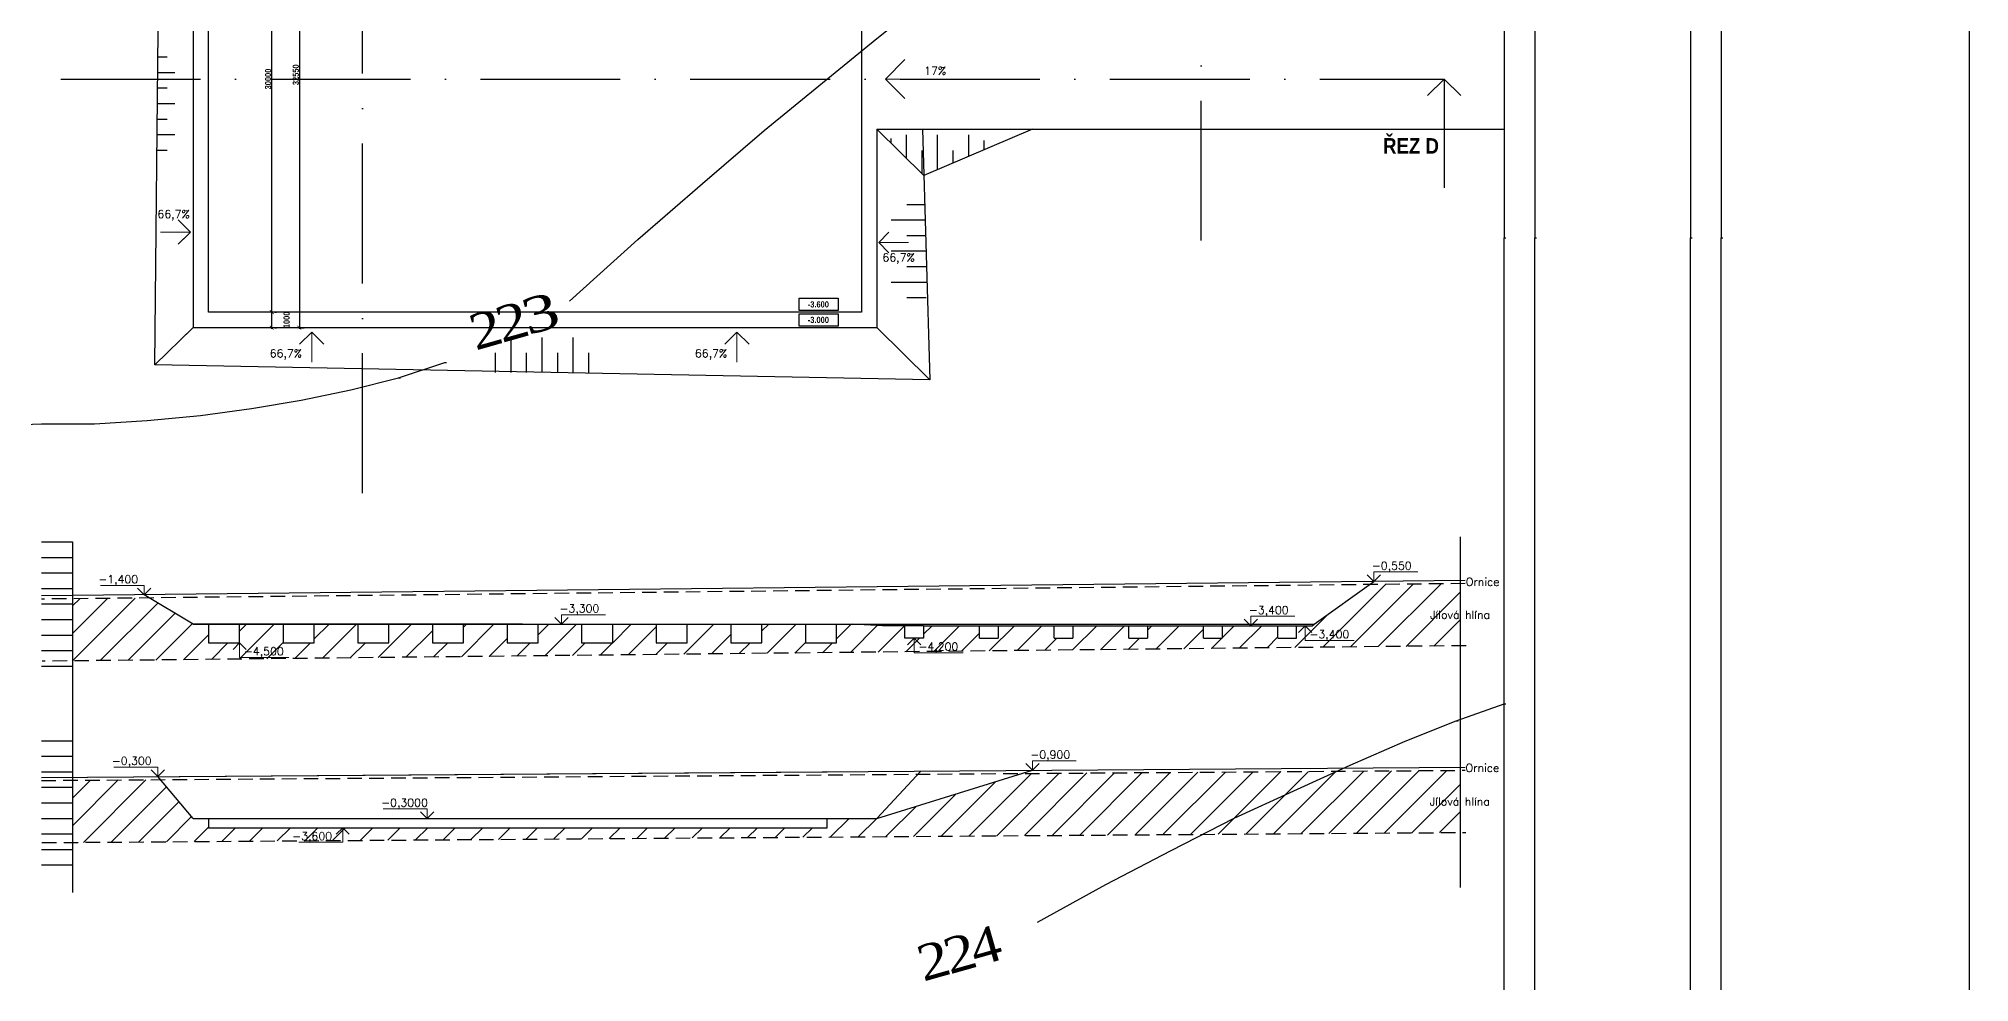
# Model space of a CAD drawing. Header units: millimetres. Extents: x -51 to 2999949, y -1641567 to 415040.
# Drawn here: x 705737 to 829949, y 158553 to 219285 of the extents above; entities that cross this region are included whole.
import ezdxf

# ---------------------------------------------------------------- set-up
doc = ezdxf.new("R2010")
doc.units = ezdxf.units.MM
doc.header["$LTSCALE"] = 75
doc.header["$MEASUREMENT"] = 0
doc.linetypes.add('ACAD_ISO10W100', pattern=[18, 12, -3, 0, -3])
doc.linetypes.add('ČÁRKOVANÁ', pattern=[0.75, 0.5, -0.25])
doc.layers.get('0').update_dxf_attribs({"linetype": 'CONTINUOUS'})
for name, color, linetype in [('cesty', 161, 'CONTINUOUS'), ('DNO', 210, 'CONTINUOUS'), ('HRANICE ZEMINY', 200, 'CONTINUOUS'), ('JILOVA HLINA', 54, 'ČÁRKOVANÁ'), ('koty situace', 7, 'CONTINUOUS'), ('objekt C', 30, 'CONTINUOUS'), ('objekt C deska', 150, 'CONTINUOUS'), ('ORNICE REZ', 7, 'ČÁRKOVANÁ'), ('ornice šipky', 7, 'CONTINUOUS'), ('svahování', 80, 'CONTINUOUS'), ('TEXT hlouby SJ', 6, 'CONTINUOUS'), ('ZEMINA', 7, 'CONTINUOUS'), ('ŘEZ', 10, 'ACAD_ISO10W100'), ('ŘEZ bílá', 251, 'CONTINUOUS'), ('ŘEZ červená', 10, 'CONTINUOUS'), ('šrafy', 90, 'CONTINUOUS')]:
    doc.layers.add(name, color=color, linetype=linetype)
doc.layers.add('texty', color=255, linetype='CONTINUOUS', lineweight=15)
doc.styles.add('hloubky patek a pasu', font='ariblk.ttf', dxfattribs={"width": 0.75, "height": 400})
doc.styles.add('romans', font='romans.shx')
doc.styles.add('TIMESNEWROMAN', font='times.ttf')
doc.styles.add('ŘEZ', font='ariblk.ttf', dxfattribs={"width": 0.75, "height": 1000})
doc.dimstyles.new('koty situace', dxfattribs={"dimscale": 0, "dimtxt": 400, "dimasz": 250, "dimexe": 300, "dimexo": 200, "dimgap": 25, "dimtad": 1, "dimdec": 3, "dimrnd": 5, "dimzin": 12, "dimdsep": 46, "dimtxsty": 'hloubky patek a pasu', "dimblk": 'ARCHTICK', "dimcen": 150, "dimdle": 65, "dimclrd": 256, "dimclre": 256, "dimclrt": 141, "dimadec": 0, "dimazin": 0, "dimtfac": 1, "dimtdec": 3, "dimtmove": 2, "dimatfit": 2, "dimldrblk": 'DOTSMALL', "dimfxl": 100, "dimtolj": 1, "dimtzin": 0, "dimarcsym": 0})

# ---------------------------------------------------------------- blocks, each defined once
blk = doc.blocks.new('*U82')
at = {"layer": 'DNO'}
for p, q in [((-1000, 600), (-1000, -600)), ((1000, -600), (1000, 600)), ((-1000, -600), (1000, -600))]:
    blk.add_line(p, q, dxfattribs=at)
blk = doc.blocks.new('*U83')
at = {"layer": 'DNO', "color": 0, "linetype": 'ByBlock', "lineweight": -2, "transparency": 16777216}
for p in [(0, 0), (4800, 0), (9600, 0), (14400, 0), (19200, 0), (24000, 0), (28800, 0), (33600, 0), (38400, 0)]:
    blk.add_blockref('*U82', p, dxfattribs=at)
blk = doc.blocks.new('_ArchTick')
at = {"color": 0, "linetype": 'ByBlock', "const_width": 0.15}
blk.add_lwpolyline([(-0.5, -0.5), (0.5, 0.5)], dxfattribs=at)
blk = doc.blocks.new('*D184')
at = {"layer": 'koty situace', "lineweight": -2, "transparency": 16777216}
for p, q in [((720735, 200619), (720735, 201749)), ((720935, 201684), (721035, 201684)), ((720935, 200684), (721035, 200684))]:
    blk.add_line(p, q, dxfattribs=at)
at = {"layer": 'koty situace', "lineweight": -2, "transparency": 16777216, "xscale": 250, "yscale": 250, "zscale": 250}
for p, rotation in [((720735, 201684), 90), ((720735, 200684), 270)]:
    blk.add_blockref('_ArchTick', p, dxfattribs=dict(at, rotation=rotation))
at = {"layer": 'koty situace', "color": 141, "transparency": 16777216, "insert": (721693, 201184), "char_height": 400, "attachment_point": 5, "rotation": 90, "style": 'hloubky patek a pasu'}
blk.add_mtext('\\A1;1000', dxfattribs=at)
blk = doc.blocks.new('_DotSmall')
at = {"color": 0, "linetype": 'ByBlock', "const_width": 0.5}
blk.add_lwpolyline([(-0.0625, 0, 1), (0.0625, 0, 1)], format="xyb", close=True, dxfattribs=at)
blk = doc.blocks.new('*D185')
at = {"layer": 'koty situace', "lineweight": -2, "transparency": 16777216}
for p, q in [((720735, 201619), (720735, 231749)), ((720867, 231684), (721035, 231684)), ((720935, 201684), (721035, 201684))]:
    blk.add_line(p, q, dxfattribs=at)
at = {"layer": 'koty situace', "lineweight": -2, "transparency": 16777216, "xscale": 250, "yscale": 250, "zscale": 250}
for p, rotation in [((720735, 231684), 90), ((720735, 201684), 270)]:
    blk.add_blockref('_ArchTick', p, dxfattribs=dict(at, rotation=rotation))
at = {"layer": 'koty situace', "color": 141, "transparency": 16777216, "insert": (720504, 216684), "char_height": 400, "attachment_point": 5, "rotation": 90, "style": 'hloubky patek a pasu'}
blk.add_mtext('\\A1;30000', dxfattribs=at)
blk = doc.blocks.new('*D187')
at = {"layer": 'koty situace', "lineweight": -2, "transparency": 16777216}
for p, q in [((722483, 233234), (722814, 233234)), ((722514, 233299), (722514, 200619)), ((722483, 200684), (722814, 200684))]:
    blk.add_line(p, q, dxfattribs=at)
at = {"layer": 'koty situace', "lineweight": -2, "transparency": 16777216, "xscale": 250, "yscale": 250, "zscale": 250}
for p, rotation in [((722514, 233234), 90), ((722514, 200684), 270)]:
    blk.add_blockref('_ArchTick', p, dxfattribs=dict(at, rotation=rotation))
at = {"layer": 'koty situace', "color": 141, "transparency": 16777216, "insert": (722282, 216959), "char_height": 400, "attachment_point": 5, "rotation": 90, "style": 'hloubky patek a pasu'}
blk.add_mtext('\\A1;32550', dxfattribs=at)

msp = doc.modelspace()

# ---------------------------------------------------------------- hatches: boundary and pattern name
at = {"layer": 'ornice šipky'}
h = msp.add_hatch(dxfattribs=at)
h.set_pattern_fill('ANSI31', color=256, scale=10000)
h.set_pattern_definition([(45, (-761104.9, -421806.9), (-883.8835, 883.8835), [])])
h.paths.add_polyline_path([(735869.7798, 181603.0355), (733069.7798, 181603.0355), (733069.7798, 180403.0355), (731069.7798, 180403.0355), (731069.7798, 181603.0355), (728269.7798, 181603.0355), (728269.7798, 180403.0355), (726269.7798, 180403.0355), (726269.7798, 181603.0355), (723469.7798, 181603.0355), (723469.7798, 180403.0355), (721469.7798, 180403.0355), (721469.7798, 181603.0355), (718669.7798, 181603.0355), (718669.7798, 180403.0355), (716669.7798, 180403.0355), (716669.7798, 181603.0355), (715669.7798, 181603.0355), (712857.8216, 183293.4206), (707914.6166, 183239.3305), (707914.6166, 179239.091), (762069.7798, 179831.674), (762069.7798, 180703.0355), (761469.7798, 180703.0355), (761469.7798, 181503.0355), (760019.7798, 181503.0355), (758069.7798, 181603.0355), (757069.7798, 181603.0355), (757069.7798, 180403.0355), (755069.7798, 180403.0355), (755069.7798, 181603.0355), (752269.7798, 181603.0355), (752269.7798, 180403.0355), (750269.7798, 180403.0355), (750269.7798, 181603.0355), (747469.7798, 181603.0355), (747469.7798, 180403.0355), (745469.7798, 180403.0355), (745469.7798, 181603.0355), (742669.7798, 181603.0355), (742669.7798, 180403.0355), (740669.7798, 180403.0355), (740669.7798, 181603.0355), (737869.7798, 181603.0355), (737869.7798, 180403.0355), (735869.7798, 180403.0355)])
h.paths.add_polyline_path([(786669.7798, 181503.0355), (786669.7798, 180703.0355), (785469.7798, 180703.0355), (785469.7798, 181503.0355), (781869.7798, 181503.0355), (781869.7798, 180703.0355), (780669.7798, 180703.0355), (780669.7798, 181503.0355), (777069.7798, 181503.0355), (777069.7798, 180703.0355), (775869.7798, 180703.0355), (775869.7798, 181503.0355), (772269.7798, 181503.0355), (772269.7798, 180703.0355), (771069.7798, 180703.0355), (771069.7798, 181503.0355), (767469.7798, 181503.0355), (767469.7798, 180703.0355), (766269.7798, 180703.0355), (766269.7798, 181503.0355), (762669.7798, 181503.0355), (762669.7798, 180703.0355), (762069.7798, 180703.0355), (762069.7798, 179831.674), (797188.1439, 180215.9503), (797188.1439, 184216.1898), (791359.1256, 184152.4068), (787805.5361, 181603.0355), (787669.7798, 181503.0355)])
h.paths.add_polyline_path([(786491.681, 170890.1635), (789249.8463, 172142.0967), (769008.1409, 171997.3652), (759669.7798, 169107.7257), (756470.7233, 169107.7257), (756470.7233, 168507.7257), (725299.9284, 168507.7257), (725299.9284, 167684.7421), (780640.4259, 168080.4357), (782659.5756, 169115.5716)])
h.paths.add_polyline_path([(797188.1439, 172198.8568), (789249.8463, 172142.0967), (786491.681, 170890.1635), (782659.5756, 169115.5716), (780640.4259, 168080.4357), (797188.1439, 168198.7546)])
h.paths.add_polyline_path([(716669.7798, 169107.7257), (715669.7798, 169107.7257), (713568.4594, 171600.9624), (707914.6166, 171560.5365), (707914.6166, 167560.4342), (725299.9284, 167684.7421), (725299.9284, 168507.7257), (716669.7798, 168507.7257)])
h.paths.add_polyline_path([(795171.8008, 181820.5837), (799842.6518, 181820.5837), (799842.6518, 182592.9291), (795171.8008, 182592.9291)], flags=9)
h.paths.add_polyline_path([(762291.2361, 179648.7168), (765270.2829, 179648.7168), (765270.2829, 180568.1756), (762291.2361, 180568.1756)], flags=9)
h.paths.add_polyline_path([(787439.2676, 180448.7168), (790418.3144, 180448.7168), (790418.3144, 181368.1756), (787439.2676, 181368.1756)], flags=24)
h.paths.add_polyline_path([(795155.8757, 169801.8422), (799826.7267, 169801.8422), (799826.7267, 170574.1877), (795155.8757, 170574.1877)], flags=9)
h.paths.add_polyline_path([(722001.3645, 167453.407), (724980.4113, 167453.407), (724980.4113, 168372.8658), (722001.3645, 168372.8658)], flags=9)
at = {"layer": 'šrafy'}
h = msp.add_hatch(dxfattribs=at)
h.set_pattern_fill('ANSI31', color=256, scale=1500)
h.set_pattern_definition([(45, (-307850.67, 0), (-132.58252, 132.58252), [])])
h.paths.add_polyline_path([(787805.5361, 181603.0355), (787669.7798, 181603.0355), (787669.7798, 181503.0355)])

# ---------------------------------------------------------------- linework, layer by layer
msp.add_lwpolyline([(619948.9938, 356001.2066), (619948.9938, 59001.2066), (829948.9938, 59001.2066), (829948.9938, 356001.2066)], close=True)
for points in [[(812004.7468, 302519.0837), (812004.7468, 206459.2977), (812107.6179, 206459.2977)], [(813985.0939, 302519.0837), (813985.0939, 206459.2977), (814087.9781, 206459.2977)], [(800019.7798, 282535.5619), (800019.7798, 206459.2977), (800122.664, 206459.2977)], [(802000.127, 282535.5619), (802000.127, 206459.2977), (802103.0111, 206459.2977)], [(739889.1768, 202395.7192), (744287.0994, 206356.4266), (748453.5358, 209957.0458), (752414.2432, 213377.6537), (756169.1821, 216438.1866), (759666.9564, 219292.9904), (762984.6802, 221942.0258), (766045.2262, 224359.6013), (768900.0038, 226442.8195), (771883.3964, 228423.1666), (775072.5313, 230377.796), (778467.4083, 232152.4009), (782222.3604, 234004.1592), (786285.9257, 235650.1491), (790580.9772, 237296.1651), (795081.7709, 238942.155), (795184.642, 238942.155)], [(645784.0135, 206459.2977), (645784.0135, 124441.9724), (646324.1064, 122358.7477), (647764.3607, 120918.4934), (649847.5854, 120378.4005), (798039.4327, 120378.4005), (800019.7798, 120918.4934), (801460.0406, 122358.7477), (802000.127, 124441.9724), (802000.127, 206459.2977), (802103.0111, 206459.2977)], [(647764.3607, 206459.2977), (647764.3607, 124441.9724), (648407.3312, 123027.436), (649847.5854, 122358.7477), (798039.4327, 122358.7477), (799351.0915, 123027.436), (800019.7798, 124441.9724), (800019.7798, 206459.2977), (800122.664, 206459.2977)], [(812004.7468, 104355.573), (812004.7468, 206459.2977), (812107.6179, 206459.2977)], [(813985.0939, 104355.573), (813985.0939, 206459.2977), (814087.9781, 206459.2977)], [(728881.5245, 197457.7103), (731864.9041, 198435.0119), (731967.7883, 198435.0119)], [(702391.1376, 194371.4466), (705914.6166, 194500.0354), (709335.2179, 194500.0354), (712730.1081, 194705.7907), (716150.7029, 195040.1349), (719442.7089, 195477.3632), (722631.8437, 196017.4495), (725820.9786, 196686.1509), (728881.5245, 197457.7103), (729010.1134, 197457.7103)], [(796933.5292, 175390.9572), (800019.7798, 176471.1429), (800122.664, 176471.1429)], [(770005.9204, 162428.6625), (774403.843, 164846.2379), (778595.9972, 167032.3403), (782659.5756, 169115.5716), (786491.681, 170890.1635), (790118.0311, 172536.1665), (793641.5101, 174079.2983), (796933.5292, 175390.9572), (797062.118, 175390.9572)]]:
    msp.add_lwpolyline(points)
at = {"layer": 'cesty'}
for p, q in [((759669.7798, 213459.2977), (800019.7798, 213459.2977)), ((759669.7798, 213459.2977), (762680.984, 210475.7891)), ((769669.7798, 213459.2977), (762680.984, 210475.7891))]:
    msp.add_line(p, q, dxfattribs=at)
at = {"layer": 'DNO'}
for p, q in [((787805.5361, 181603.0355), (791640.6933, 184354.4055)), ((715669.7798, 181603.0355), (712531.0495, 183489.8569)), ((715669.7798, 181603.0355), (758069.7798, 181603.0355)), ((736869.7798, 181603.0355), (715669.7798, 181603.0355)), ((758069.7798, 181603.0355), (787805.5361, 181603.0355)), ((760019.7798, 181503.0355), (758069.7798, 181603.0355)), ((762669.7798, 181503.0355), (760019.7798, 181503.0355)), ((761469.7798, 180703.0355), (761469.7798, 181503.0355)), ((762669.7798, 181503.0355), (766269.7798, 181503.0355)), ((762669.7798, 181503.0355), (762669.7798, 180703.0355)), ((766269.7798, 181503.0355), (787669.7798, 181503.0355)), ((766269.7798, 180703.0355), (766269.7798, 181503.0355)), ((767469.7798, 181503.0355), (767469.7798, 180703.0355)), ((771069.7798, 180703.0355), (771069.7798, 181503.0355)), ((772269.7798, 181503.0355), (772269.7798, 180703.0355)), ((775869.7798, 180703.0355), (775869.7798, 181503.0355)), ((777069.7798, 181503.0355), (777069.7798, 180703.0355)), ((780669.7798, 180703.0355), (780669.7798, 181503.0355)), ((781869.7798, 181503.0355), (781869.7798, 180703.0355)), ((785469.7798, 180703.0355), (785469.7798, 181503.0355)), ((786669.7798, 180703.0355), (786669.7798, 181503.0355)), ((787669.7798, 181503.0355), (787805.5361, 181603.0355)), ((762669.7798, 180703.0355), (761469.7798, 180703.0355)), ((766269.7798, 180703.0355), (767469.7798, 180703.0355)), ((771069.7798, 180703.0355), (772269.7798, 180703.0355)), ((775869.7798, 180703.0355), (777069.7798, 180703.0355)), ((780669.7798, 180703.0355), (781869.7798, 180703.0355)), ((785469.7798, 180703.0355), (786669.7798, 180703.0355)), ((715669.7798, 169107.7257), (713400.9031, 171799.7695)), ((759669.7798, 169107.7257), (769669.7798, 172202.1011)), ((759669.7798, 169107.7257), (762501.3986, 172150.846)), ((715669.7798, 169107.7257), (759669.7798, 169107.7257)), ((716669.7798, 169107.7257), (716669.7798, 168507.7257)), ((756470.7233, 168507.7257), (756470.7233, 169107.7257)), ((716669.7798, 168507.7257), (756470.7233, 168507.7257))]:
    msp.add_line(p, q, dxfattribs=at)
at = {"layer": 'HRANICE ZEMINY', "linetype": 'ByBlock', "lineweight": 20, "ltscale": 5}
for p, q in [((760219.0618, 216684.2977), (761474.0618, 217939.2977)), ((768769.0618, 216684.2977), (760219.0618, 216684.2977)), ((760219.0618, 216684.2977), (761474.0618, 215429.2977)), ((715498.7327, 206839.066), (714718.7327, 207619.066)), ((713568.7327, 206839.066), (715498.7327, 206839.066)), ((713848.7327, 206839.066), (715498.7327, 206839.066)), ((715498.7327, 206839.066), (714718.7327, 206059.066)), ((715498.7327, 206839.066), (715048.7327, 207289.066)), ((715498.7327, 206839.066), (715048.7327, 206389.066)), ((759780.6149, 206163.9058), (760440.6149, 206823.9058)), ((761706.273, 206163.9058), (759780.6149, 206163.9058)), ((759780.6149, 206163.9058), (760440.6149, 205503.9058)), ((715669.7798, 200684.2977), (715219.7798, 200234.2977)), ((723306.1105, 200402.1879), (722526.1105, 199622.1879)), ((723306.1105, 198472.1879), (723306.1105, 200402.1879)), ((723306.1105, 200402.1879), (724086.1105, 199622.1879)), ((750658.7213, 200402.1879), (749878.7213, 199622.1879)), ((750658.7213, 198472.1879), (750658.7213, 200402.1879)), ((750658.7213, 200402.1879), (751438.7213, 199622.1879))]:
    msp.add_line(p, q, dxfattribs=at)
at = {"layer": 'JILOVA HLINA', "ltscale": 25}
for p, q in [((797565.7348, 180220.082), (705960.5716, 179217.7093)), ((705944.6465, 167546.3486), (797549.8098, 168201.3406))]:
    msp.add_line(p, q, dxfattribs=at)
at = {"layer": 'objekt C'}
for p, q in [((715669.7798, 233234.2977), (715669.7798, 200684.2977)), ((713206.4049, 198294.1441), (713562.1238, 231927.9986)), ((759669.7798, 213459.2977), (759669.7798, 200684.2977)), ((762594.6839, 213459.2977), (763061.4127, 197323.8594)), ((715669.7798, 200684.2977), (713206.4049, 198294.1441)), ((715669.7798, 200684.2977), (759669.7798, 200684.2977)), ((759669.7798, 200684.2977), (763061.4127, 197323.8594)), ((763061.4127, 197323.8594), (713206.4049, 198294.1441))]:
    msp.add_line(p, q, dxfattribs=at)
at = {"layer": 'objekt C deska', "extrusion": (1.93959e-16, -3.39308e-16, -1)}
for p, q in [((716669.7798, 201684.2977), (716669.7798, 231684.2977)), ((758669.7798, 231684.2977), (758669.7798, 201684.2977)), ((758669.7798, 201684.2977), (716669.7798, 201684.2977))]:
    msp.add_line(p, q, dxfattribs=at)
at = {"layer": 'ORNICE REZ', "ltscale": 25}
for p, q in [((797521.9682, 184219.8426), (705916.8049, 183217.4698)), ((705916.0466, 171546.2464), (797521.2098, 172201.2383))]:
    msp.add_line(p, q, dxfattribs=at)
at = {"layer": 'svahování'}
for p, q in [((713415.993, 218111.0713), (714009.2644, 218111.0713)), ((713384.2644, 217111.0713), (714509.2644, 217111.0713)), ((713384.2644, 216111.0713), (714009.2644, 216111.0713)), ((713384.2644, 215111.0713), (714509.2644, 215111.0713)), ((713384.2644, 214111.0713), (714009.2644, 214111.0713)), ((713384.2644, 213111.0713), (714509.2644, 213111.0713)), ((760574.9784, 212562.4247), (760574.9784, 212854.3872)), ((761574.9784, 211571.6223), (761574.9784, 213090.0182)), ((763574.9784, 210857.4342), (763574.9784, 213090.0182)), ((765574.9784, 211711.2318), (765574.9784, 213090.0182)), ((766574.9784, 212138.1306), (766574.9784, 212736.2149)), ((713384.2644, 212111.0713), (714009.2644, 212111.0713)), ((762574.9784, 210580.8198), (762574.9784, 212090.0182)), ((764574.9784, 211284.333), (764574.9784, 212090.0182)), ((762764.2521, 207597.0995), (760591.5468, 207597.0995)), ((762735.3264, 208597.0995), (761591.5468, 208597.0995)), ((762793.1778, 206597.0995), (761591.5468, 206597.0995)), ((762841.5468, 205597.0995), (760591.5468, 205597.0995)), ((762841.5468, 204597.0995), (761591.5468, 204597.0995)), ((762841.5468, 203597.0995), (760591.5468, 203597.0995)), ((762841.5468, 202597.0995), (761591.5468, 202597.0995)), ((736133.9088, 197809.0017), (736133.9088, 200059.0017)), ((738133.9088, 197809.0017), (738133.9088, 200059.0017)), ((740133.9088, 197809.0017), (740133.9088, 200059.0017)), ((735133.9088, 197809.0017), (735133.9088, 199059.0017)), ((737133.9088, 197809.0017), (737133.9088, 199059.0017)), ((739133.9088, 197809.0017), (739133.9088, 199059.0017)), ((741133.9088, 197809.0017), (741133.9088, 199059.0017))]:
    msp.add_line(p, q, dxfattribs=at)
at = {"layer": 'TEXT hlouby SJ'}
for points in [[(754669.7798, 202584.2977), (757169.7798, 202584.2977), (757169.7798, 201784.2977), (754669.7798, 201784.2977)], [(754669.7798, 201584.2977), (757169.7798, 201584.2977), (757169.7798, 200784.2977), (754669.7798, 200784.2977)]]:
    msp.add_lwpolyline(points, close=True, dxfattribs=at)
at = {"layer": 'texty', "linetype": 'ByBlock', "lineweight": 20, "ltscale": 5}
for p, q in [((709711.0495, 184102.4408), (712531.0495, 184102.4408)), ((712531.0495, 183489.8569), (712104.7576, 183916.1488)), ((712531.0495, 183489.8569), (712531.0495, 184102.4408)), ((712531.0495, 183489.8569), (712957.3414, 183916.1488)), ((791640.6933, 184354.4055), (791214.4014, 184780.6974)), ((791640.6933, 184354.4055), (791640.6933, 184966.9893)), ((794460.6933, 184966.9893), (791640.6933, 184966.9893)), ((791640.6933, 184354.4055), (792066.9852, 184780.6974)), ((739380.9141, 181603.0355), (738954.6222, 182029.3274)), ((739380.9141, 181603.0355), (739380.9141, 182215.6193)), ((742200.9141, 182215.6193), (739380.9141, 182215.6193)), ((739380.9141, 181603.0355), (739807.206, 182029.3274)), ((783727.4544, 181503.0355), (783301.1625, 181929.3274)), ((783727.4544, 181503.0355), (783727.4544, 182115.6193)), ((786547.4544, 182115.6193), (783727.4544, 182115.6193)), ((783727.4544, 181503.0355), (784153.7463, 181929.3274)), ((787217.8113, 181503.0355), (786791.5194, 181076.7436)), ((787217.8113, 181503.0355), (787644.1033, 181076.7436)), ((787217.8113, 181503.0355), (787217.8113, 180561.2032)), ((718669.7798, 180403.0355), (718243.4879, 179976.7436)), ((718669.7798, 180403.0355), (719096.0717, 179976.7436)), ((718669.7798, 180403.0355), (718669.7798, 179461.2032)), ((762069.7798, 180703.0355), (761643.4879, 180276.7436)), ((762069.7798, 180703.0355), (762496.0717, 180276.7436)), ((762069.7798, 180703.0355), (762069.7798, 179761.2032)), ((790374.4352, 180561.2032), (787217.8113, 180561.2032)), ((721826.4037, 179461.2032), (718669.7798, 179461.2032)), ((765226.4037, 179761.2032), (762069.7798, 179761.2032)), ((769669.7798, 172202.1011), (769669.7798, 172814.685)), ((772489.7798, 172814.685), (769669.7798, 172814.685)), ((710580.9031, 172412.3533), (713400.9031, 172412.3533)), ((713400.9031, 171799.7695), (712974.6112, 172226.0614)), ((713400.9031, 171799.7695), (713400.9031, 172412.3533)), ((713400.9031, 171799.7695), (713827.1951, 172226.0614)), ((769669.7798, 172202.1011), (769243.4879, 172628.393)), ((769669.7798, 172202.1011), (770096.0717, 172628.393)), ((727906.8951, 169720.3095), (730726.8951, 169720.3095)), ((730726.8951, 169107.7257), (730300.6031, 169534.0176)), ((730726.8951, 169107.7257), (730726.8951, 169720.3095)), ((730726.8951, 169107.7257), (731153.187, 169534.0176)), ((725299.9284, 168507.7257), (724873.6365, 168081.4338)), ((725299.9284, 168507.7257), (725726.2203, 168081.4338)), ((725299.9284, 168507.7257), (725299.9284, 167565.8934)), ((722479.9284, 167565.8934), (725299.9284, 167565.8934))]:
    msp.add_line(p, q, dxfattribs=at)
at = {"layer": 'ZEMINA'}
for p, q in [((705914.6166, 186903.0355), (707914.6166, 186903.0355)), ((707914.6166, 186903.0355), (707914.6166, 164335.6441)), ((797188.1439, 187220.082), (797188.1439, 164652.6906))]:
    msp.add_line(p, q, dxfattribs=at)
at = {"layer": 'ŘEZ', "ltscale": 10}
for p, q in [((726569.7798, 190034.0643), (726569.7798, 280679.6002)), ((780519.7798, 206286.6487), (780519.7798, 275807.0656)), ((707156.0495, 216684.2977), (796165.6933, 216684.2977))]:
    msp.add_line(p, q, dxfattribs=at)
at = {"layer": 'ŘEZ', "linetype": 'Continuous'}
for q in [(795097.3874, 215631.3387), (796165.6933, 209684.2977), (797226.3535, 215623.6375)]:
    msp.add_line((796165.6933, 216684.2977), q, dxfattribs=at)
at = {"layer": 'ŘEZ bílá'}
for p, q in [((705914.6166, 186903.0355), (707914.6166, 186903.0355)), ((705914.6166, 185903.0355), (707914.6166, 185903.0355)), ((705914.6166, 184903.0355), (707914.6166, 184903.0355)), ((705914.6166, 183903.0355), (707914.6166, 183903.0355)), ((705914.6166, 182903.0355), (707914.6166, 182903.0355)), ((705914.6166, 181903.0355), (707914.6166, 181903.0355)), ((705914.6166, 180903.0355), (707914.6166, 180903.0355)), ((705914.6166, 179903.0355), (707914.6166, 179903.0355)), ((705914.6166, 178903.0355), (707914.6166, 178903.0355)), ((705914.6166, 174107.7257), (707914.6166, 174107.7257)), ((705914.6166, 173107.7257), (707914.6166, 173107.7257)), ((705914.6166, 172107.7257), (707914.6166, 172107.7257)), ((705914.6166, 171107.7257), (707914.6166, 171107.7257)), ((705914.6166, 170107.7257), (707914.6166, 170107.7257)), ((705914.6166, 169107.7257), (707914.6166, 169107.7257)), ((705914.6166, 168107.7257), (707914.6166, 168107.7257)), ((705914.6166, 167107.7257), (707914.6166, 167107.7257)), ((705914.6166, 166107.7257), (707914.6166, 166107.7257))]:
    msp.add_line(p, q, dxfattribs=at)
at = {"layer": 'ŘEZ červená'}
for p, q in [((797519.7798, 184419.8306), (705914.6166, 183417.4578)), ((705914.6166, 171746.2413), (797519.7798, 172401.2332)), ((705914.6166, 171746.2413), (756470.7233, 172107.7257))]:
    msp.add_line(p, q, dxfattribs=at)

# ---------------------------------------------------------------- block references
at = {"layer": 'DNO'}
msp.add_blockref('*U83', (717669.7798, 181003.0355), dxfattribs=at)

# ---------------------------------------------------------------- texts
at = {"char_height": 2289.83564, "attachment_point": 7, "rotation": 15.800195223, "style": 'TIMESNEWROMAN'}
for s, insert, width in [('\\W1.35;3', (737213.7695, 200159.0839), 3263.015794), ('\\W1.16;2', (733844.6103, 199207.487), 3047.345227), ('\\W1.16;2', (735541.9703, 199696.177), 3047.345227), ('\\W1.16;2', (764346.7804, 159060.275), 3047.345227), ('\\W1.13;4', (766018.5534, 159549.0566), 3009.2889), ('\\W1.16;2', (762649.3811, 158597.512), 3047.345227)]:
    msp.add_mtext(s, dxfattribs=dict(at, insert=insert, width=width))
at = {"layer": 'JILOVA HLINA', "ltscale": 20, "extrusion": (1.93959e-16, -3.39308e-16, -1), "style": 'romans', "text_generation_flag": 2}
for p in [(-795251.4872, 181949.3079), (-795235.5621, 169930.5665)]:
    msp.add_text('Jílová hlína', height=514.896965, dxfattribs=at).set_placement(p)
at = {"layer": 'TEXT hlouby SJ', "char_height": 400, "attachment_point": 1, "style": 'hloubky patek a pasu'}
for s, insert in [('-3.600', (755219.7798, 202384.2977)), ('-3.000', (755219.7798, 201384.2977))]:
    msp.add_mtext_dynamic_manual_height_columns(s, width=1520.658085, gutter_width=2000, heights=[0], dxfattribs=dict(at, insert=insert))
at = {"layer": 'texty', "ltscale": 20, "extrusion": (1.93959e-16, -3.39308e-16, -1), "style": 'romans', "text_generation_flag": 2}
for s, p in [('17%%%', (-762709.9272, 216959.6325)), ('66,7%%%', (-713384.2644, 207732.1012)), ('66,7%%%', (-760026.9228, 204947.2126)), ('66,7%%%', (-720606.1732, 198772.1879)), ('66,7%%%', (-747958.7839, 198772.1879)), ('-0,550', (-791510.7232, 185105.8217)), ('-1,400', (-709581.0794, 184241.2731)), ('Ornice', (-797553.8455, 184071.6906)), ('-3,300', (-739250.9441, 182354.4517)), ('-3,400', (-783597.4843, 182254.4517)), ('-4,500', (-718946.4037, 179600.0355)), ('-4,200', (-762346.4037, 179900.0355)), ('-3,400', (-787494.4352, 180700.0355)), ('-0,300', (-710450.9331, 172551.1856)), ('-0,900', (-769539.8098, 172953.5173)), ('Ornice', (-797534.6, 172100.1579)), ('-0,3000', (-727776.925, 169859.1419)), ('-3,600', (-722056.5321, 167704.7257))]:
    msp.add_text(s, height=514.89696, dxfattribs=at).set_placement(p)
at = {"layer": 'ŘEZ', "insert": (792228.032, 212880.629), "char_height": 1000, "attachment_point": 1, "style": 'ŘEZ'}
msp.add_mtext_dynamic_manual_height_columns('ŘEZ D', width=8587.751714, gutter_width=5000, heights=[0], dxfattribs=at)

# ---------------------------------------------------------------- dimensions: what is measured, and where the dimension line sits
at = {"layer": 'koty situace'}
for base, p1, p2, picture, middle in [((722513.5147, 200684.2977), (722282.7364, 233234.2977), (722282.7364, 200684.2977), '*D187', (722281.6934, 216959.2977)), ((720735.3432, 231684.2977), (720735.3432, 201684.2977), (720666.6639, 231684.2977), '*D185', (720503.5219, 216684.2977)), ((720735.3432, 201684.2977), (720735.3432, 200684.2977), (720735.3432, 201684.2977), '*D184', (721693.3071, 201184.2977))]:
    dim = msp.add_linear_dim(base=base, p1=p1, p2=p2, angle=90, dimstyle='koty situace', override={"dimscale": 1}, dxfattribs=at)
    dim.commit()
    dim.dimension.update_dxf_attribs({"geometry": picture, "text_midpoint": middle})

doc.saveas('drawing.dxf')
